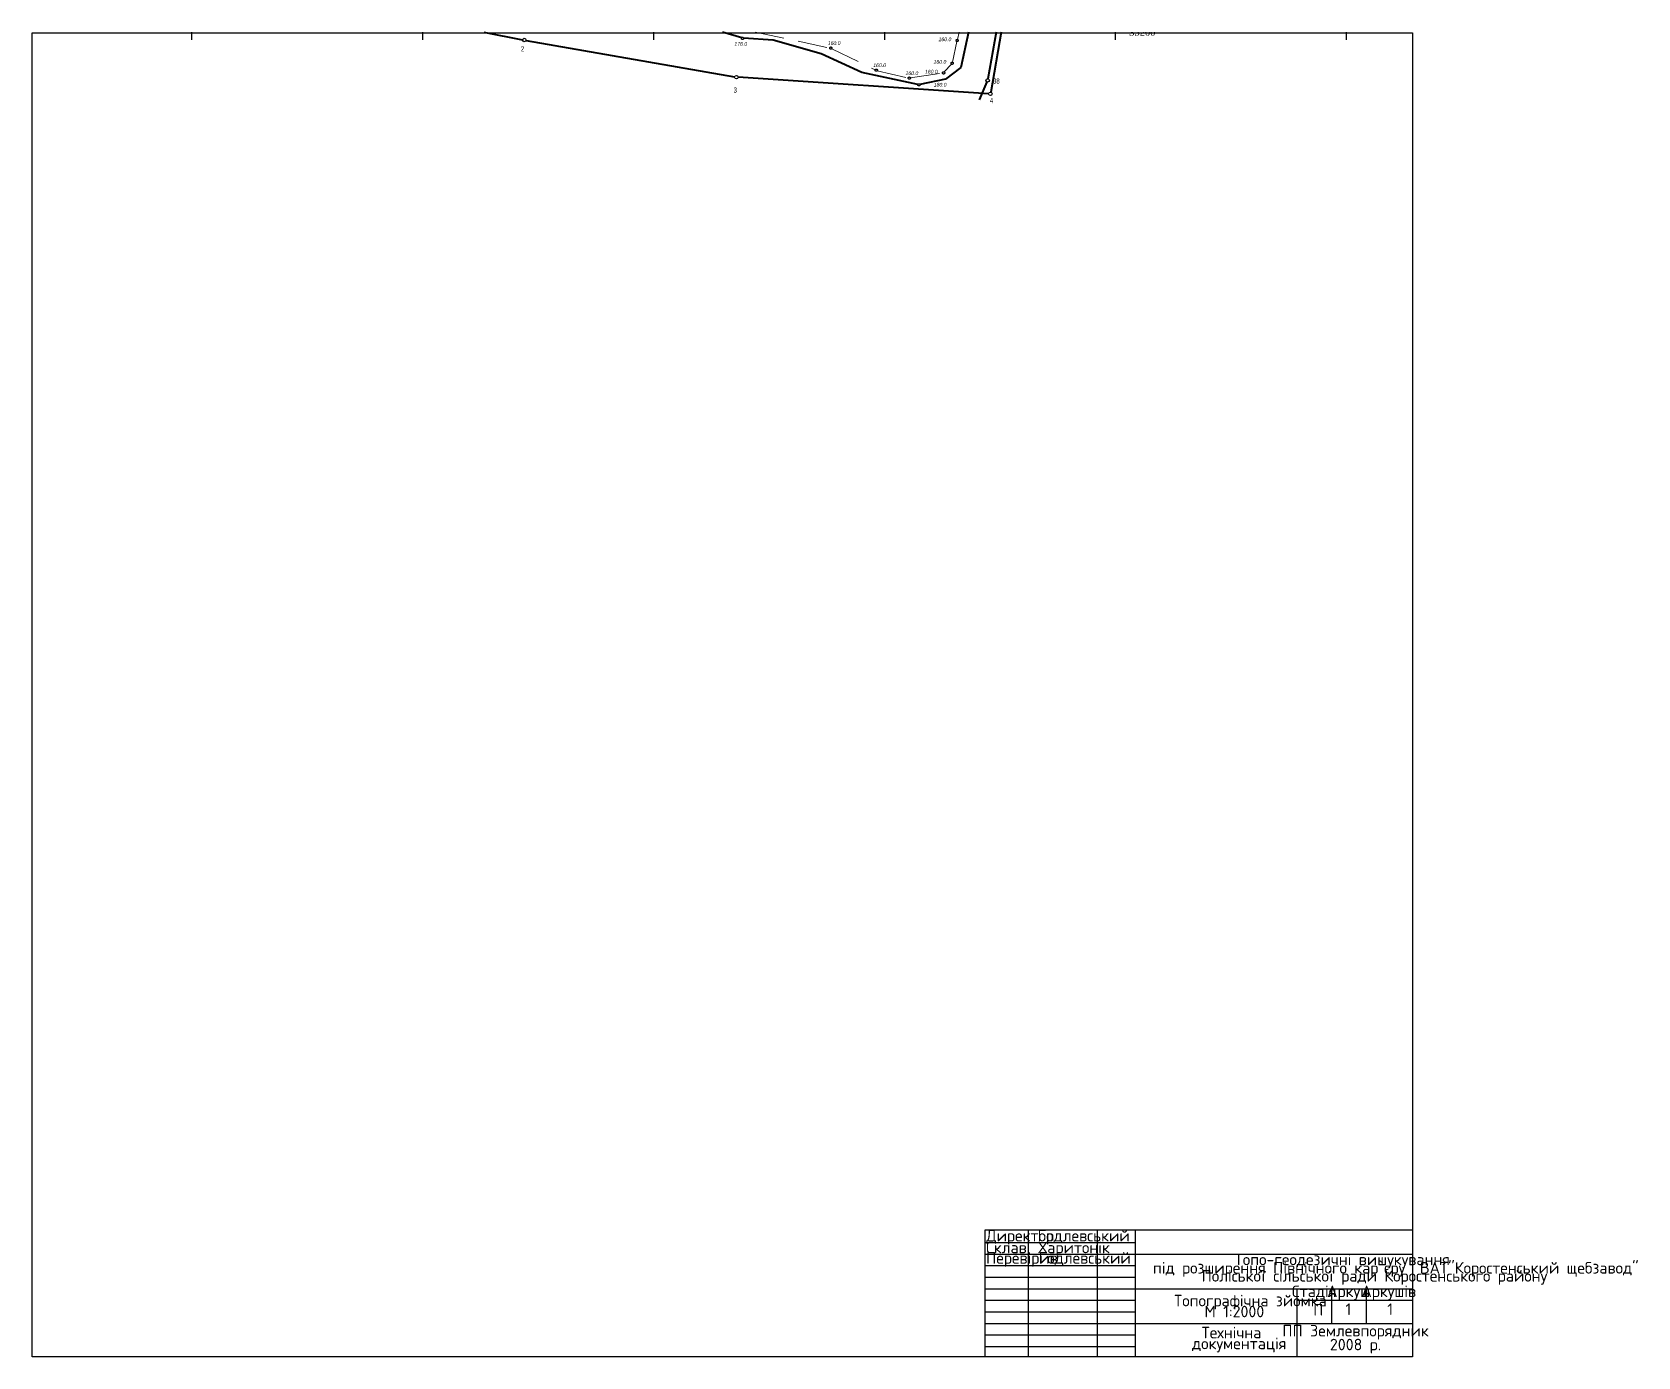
# Paper-space layout 'Layout1' of a CAD drawing. Header units: millimetres. Extents: x 0 to 695, y 0 to 574.
# The model-space entities are those that its viewports show. They can reach past a viewport. Long polylines and large blocks are cut down to what shows.
import ezdxf
from ezdxf.enums import TextEntityAlignment as Align

# ---------------------------------------------------------------- set-up
doc = ezdxf.new("R2010")
doc.units = ezdxf.units.MM
doc.header["$LTSCALE"] = 2
doc.linetypes.add('HIDDEN2', pattern=[4.7625, 3.175, -1.5875])
doc.layers.add('Layer1', color=7, linetype='Continuous', plot=False)
for name, color, linetype in [('ввскр.бровка', 7, 'Continuous'), ('ВЫСОТЫ', 7, 'Continuous'), ('Гран1', 7, 'Continuous'), ('Гірничий відвід', 7, 'Continuous'), ('ИМЕНА', 7, 'Continuous'), ('КОНТУРА_СМЕЖЕСТВ', 7, 'Continuous'), ('кресты', 7, 'Continuous'), ('нвскр.бровка', 7, 'Continuous'), ('ндб', 7, 'Continuous'), ('ПИКЕТЫ', 7, 'Continuous'), ('РЕЛЬЕФ', 7, 'Continuous')]:
    doc.layers.add(name, color=color, linetype=linetype)
doc.layers.get('Layer1').off()
doc.layers.get('Layer1').freeze()
doc.styles.add('Bodex1', font='isocpeur.ttf', dxfattribs={"height": 1.9})
doc.styles.add('grad', font='grad.shx')
doc.styles.add('universw', font='universw.shx', dxfattribs={"oblique": 10})

msp = doc.modelspace()

# ---------------------------------------------------------------- linework, layer by layer
at = {"color": 2, "linetype": 'HIDDEN2'}
msp.add_lwpolyline([(3233602.4, 5635231.1), (3233766.7, 5635201), (3233779.2, 5635204.8), (3233787.5, 5635209.8), (3233795.2, 5635216.1), (3233804.3, 5635226.2), (3233869, 5635336.7), (3233896.1, 5635420.4), (3233922.4, 5635666.7), (3233987.1, 5635841.8), (3233945.4, 5636045.8), (3233869.3, 5636201.2), (3233677.2, 5636165), (3233523.9, 5636171.3), (3233479.3, 5636035.2), (3233471.3, 5635905.1), (3233461.7, 5635783.4), (3233459.9, 5635761.8)], dxfattribs=at)
at = {"layer": 'ввскр.бровка', "color": 7, "linetype": 'Continuous', "lineweight": 40}
for points in [[(3233878.6, 5635227.8), (3233866, 5635170.2), (3233852.7, 5635160), (3233830.5, 5635155.5)], [(3233676.1, 5635195.9), (3233639.1, 5635206.7), (3233608.1, 5635210.3), (3233593.3, 5635217.2)], [(3233828.7, 5635155.5), (3233780.3, 5635165.7), (3233745, 5635182), (3233703.5, 5635193.7), (3233677.8, 5635195.5)]]:
    msp.add_lwpolyline(points, dxfattribs=at)
at = {"layer": 'Гірничий відвід', "color": 7, "linetype": 'Continuous', "lineweight": 40}
for p, q in [((3233299.7, 5635230.7), (3233486.3, 5635194.2)), ((3233489.3, 5635193.6), (3233670, 5635161.9))]:
    msp.add_line(p, q, dxfattribs=at)
for points in [[(3233939.2, 5635419.2), (3233891.8, 5635148.7)], [(3233890, 5635147.4), (3233673, 5635161.6)]]:
    msp.add_lwpolyline(points, dxfattribs=at)
at = {"layer": 'КОНТУРА_СМЕЖЕСТВ', "color": 7, "linetype": 'Continuous', "lineweight": 40}
for points in [[(3233929.9, 5635383.9), (3233889.3, 5635160.4)], [(3233929.9, 5635383.9), (3233889.3, 5635160.4)], [(3233888.5, 5635157.6), (3233881.7, 5635142.2)]]:
    msp.add_lwpolyline(points, dxfattribs=at)
at = {"layer": 'КОНТУРА_СМЕЖЕСТВ', "color": 2, "linetype": 'Continuous', "lineweight": 30}
msp.add_lwpolyline([(3233888.5, 5635157.6), (3233881.7, 5635142.2)], dxfattribs=at)
at = {"layer": 'кресты', "color": 7, "linetype": 'Continuous'}
for p, q in [((3233194, 5635200), (3233206, 5635200)), ((3233200, 5635194), (3233200, 5635206)), ((3233394, 5635200), (3233406, 5635200)), ((3233400, 5635194), (3233400, 5635206)), ((3233594, 5635200), (3233606, 5635200)), ((3233600, 5635194), (3233600, 5635206)), ((3233794, 5635200), (3233806, 5635200)), ((3233800, 5635194), (3233800, 5635206)), ((3233994, 5635200), (3234006, 5635200)), ((3234000, 5635194), (3234000, 5635206)), ((3234194, 5635200), (3234206, 5635200)), ((3234200, 5635194), (3234200, 5635206))]:
    msp.add_line(p, q, dxfattribs=at)
at = {"layer": 'нвскр.бровка', "color": 7, "linetype": 'HIDDEN2', "lineweight": 20}
msp.add_lwpolyline([(3233858.6, 5635174.8), (3233862.5, 5635192.5)], dxfattribs=at)
at = {"layer": 'нвскр.бровка', "color": 7}
for centre in [(3233487.8, 5635193.9), (3233671.5, 5635161.7), (3233889.1, 5635158.9), (3233891.5, 5635147.3)]:
    msp.add_circle(centre, 1.51, dxfattribs=at)
at = {"layer": 'ндб', "color": 7, "linetype": 'HIDDEN2', "lineweight": 20}
for points in [[(3233863, 5635194.4), (3233883.6, 5635287.4)], [(3233619.4, 5635215.3), (3233752.4, 5635187)], [(3233754.2, 5635186.4), (3233791.8, 5635168)], [(3233793.5, 5635167.3), (3233820.3, 5635161.1)], [(3233851.6, 5635166.2), (3233857.7, 5635173.1)], [(3233822.3, 5635161.1), (3233850, 5635165.3)]]:
    msp.add_lwpolyline(points, dxfattribs=at)
at = {"layer": 'ПИКЕТЫ', "linetype": 'HIDDEN2'}
for centre in [(3233676.9, 5635195.3), (3233681.9, 5635202.3), (3233862.7, 5635193.5), (3233753.3, 5635186.9), (3233792.7, 5635167.8), (3233851, 5635165.4), (3233858.4, 5635173.8), (3233821.3, 5635160.9), (3233829.6, 5635155.1)]:
    msp.add_circle(centre, 0.989, dxfattribs=at)

# ---------------------------------------------------------------- texts
at = {"layer": 'ввскр.бровка', "color": 7, "linetype": 'Continuous', "insert": (3234011.8, 5635203.7), "char_height": 6, "width": 23.85, "attachment_point": 1}
msp.add_mtext('{\\fTimes New Roman|b0|i0|c0|p18;35200}', dxfattribs=at)
at = {"layer": 'ВЫСОТЫ', "style": 'universw', "oblique": 10}
for tag, p in [('160.0', (3233684.6, 5635205, 167.1)), ('160.0', (3233851.9, 5635192.9, 167.1)), ('176.0', (3233675.1, 5635188.9, 167.1)), ('160.0', (3233756, 5635189.6, 167.1)), ('160.0', (3233795.4, 5635170.5, 167.1)), ('160.0', (3233823.3, 5635163.6, 167.1)), ('160.0', (3233840.2, 5635164.9, 167.1)), ('160.0', (3233847.6, 5635173.3, 167.1)), ('180.0', (3233847.8, 5635153.6, 167.1))]:
    msp.add_attdef(tag, text='', height=3.2, dxfattribs=at).set_placement(p, align=Align.CENTER)
at = {"layer": 'ИМЕНА', "color": 0, "style": 'grad', "width": 0.7}
for tag, p in [('2', (3233487.8, 5635184)), ('3', (3233672, 5635148.3)), ('38', (3233899.6, 5635156.2)), ('4', (3233894, 5635139.2))]:
    msp.add_attdef(tag, text='', height=4.5, dxfattribs=at).set_placement(p, align=Align.RIGHT)

psp = doc.layouts.get("Layout1")

# ---------------------------------------------------------------- linework, layer by layer
at = {"layer": 'Гран1', "color": 7}
psp.add_lwpolyline([(412.83, 55.14), (597.83, 55.14), (597.83, 0.14), (412.83, 0.14)], close=True, dxfattribs=at)
for points in [[(412.83, 49.66), (477.83, 49.66)], [(431.5, 54.66), (431.5, 0.15)], [(461.37, 54.66), (461.37, 0.17)], [(477.83, 54.66), (477.83, 0.15)], [(412.83, 44.66), (477.83, 44.66)], [(477.83, 44.66), (597.83, 44.66)], [(412.83, 39.66), (477.83, 39.66)], [(412.83, 34.66), (477.83, 34.66)], [(412.83, 29.66), (477.83, 29.66)], [(477.83, 29.66), (597.83, 29.66)], [(547.83, 29.66), (547.83, 0.14)], [(562.83, 29.66), (562.83, 14.66)], [(577.83, 29.66), (577.83, 14.66)], [(412.83, 24.66), (477.83, 24.66)], [(547.83, 24.66), (597.83, 24.66)], [(412.83, 19.66), (477.83, 19.66)], [(412.83, 14.66), (477.83, 14.66)], [(477.83, 14.66), (597.83, 14.66)], [(412.83, 9.66), (477.83, 9.66)], [(412.83, 4.66), (477.83, 4.66)]]:
    psp.add_lwpolyline(points, dxfattribs=at)
at = {"layer": 'РЕЛЬЕФ', "color": 7, "linetype": 'Continuous'}
psp.add_lwpolyline([(0.12, 573.53), (597.84, 573.53), (597.84, 0.14), (0.12, 0.14)], close=True, dxfattribs=at)

# ---------------------------------------------------------------- texts
at = {"layer": 'Гран1', "color": 7, "style": 'Bodex1'}
for s, p in [('Директор', (413.25, 50.14)), ('Склав', (413.19, 45.01)), ('Харитонік', (435.84, 45.01)), ('Годлевський', (435.51, 50.14)), ('Перевірив', (413.19, 40.49)), ('Годлевський', (435.95, 40.49)), ('під розширення Північного кар`єру  ВАТ"Коростенський щебзавод"', (485.45, 36.2)), ('Топо-геодезичні вишукування', (520.84, 39.84)), ('Поліської сільської ради Коростенського району', (506.55, 32.72)), ('Топографічна зйомка', (494.62, 22.02)), (' М 1:2000', (504.56, 17.28)), ('П', (554.85, 18.02)), ('1', (568.85, 18.29)), ('1', (586.97, 18.29)), ('документація', (502.37, 3.44)), ('Технічна', (506.53, 8.18))]:
    psp.add_text(s, height=5, dxfattribs=at).set_placement(p)
for s, p in [('Стадія', (555.27, 26.03)), ('Аркуш', (570.22, 26.03)), ('Аркушів', (587.59, 26.03)), ('ПП Землевпорядник', (573.2, 8.99)), ('2008 р.', (573.2, 2.98))]:
    psp.add_text(s, height=5, dxfattribs=at).set_placement(p, align=Align.CENTER)

# ---------------------------------------------------------------- viewports
at = {"layer": 'Layer1', "color": 7, "linetype": 'Continuous'}
psp.add_viewport(center=(298.98, 315.19), size=(597.82, 517.426), view_center_point=(3233659.33, 5634683.32), view_height=1034.852, dxfattribs=at)

doc.saveas('drawing.dxf')
